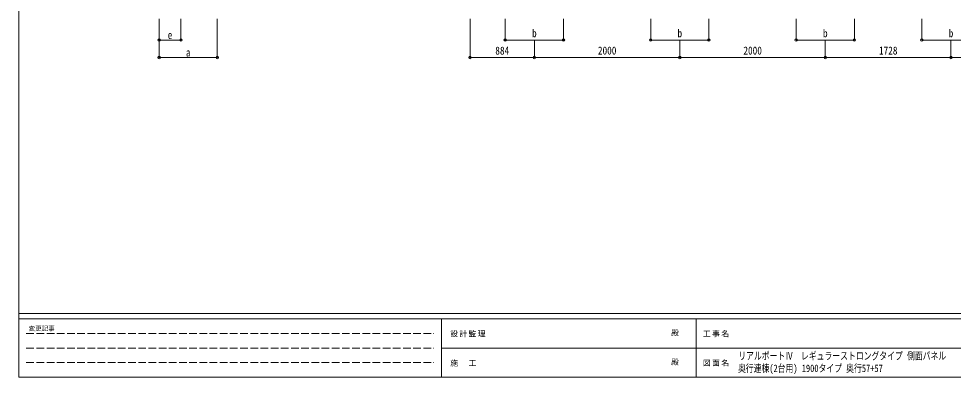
# Model space of a CAD drawing. Units: millimetres at full size. Extents: x -9783 to 9892, y -6828 to 6752.
# Drawn here: x -9783 to 3066, y -6828 to -1901 of the extents above; entities that cross this region are included whole.
import ezdxf
from ezdxf.enums import TextEntityAlignment as Align

# ---------------------------------------------------------------- set-up
doc = ezdxf.new("R2010")
doc.units = ezdxf.units.MM
doc.header["$LTSCALE"] = 35
doc.header["$PDMODE"] = 32
doc.header["$PDSIZE"] = 35
doc.linetypes.add('DASHED3', pattern=[4, 3, -1])
doc.layers.add('0-A_寸法', color=6, linetype='Continuous', lineweight=9)
doc.layers.add('F-0_240', color=7, linetype='Continuous', lineweight=9)
doc.styles.add('ＭＳ ゴシック', font='')
doc.styles.get('ＭＳ ゴシック').set_extended_font_data('MS Gothic')

msp = doc.modelspace()

# ---------------------------------------------------------------- linework, layer by layer
at = {"layer": '0-A_寸法'}
for p, q in [((-7852.57, -2433.52), (-7852.57, -1904.57)), ((-7852.57, -2193.54), (-7852.57, -1904.57)), ((-7552.32, -2193.54), (-7552.32, -1904.57)), ((-7052.57, -2433.52), (-7052.57, -1904.57)), ((-3578.03, -2433.52), (-3578.03, -1904.57)), ((-3094.03, -2193.54), (-3094.03, -1904.57)), ((-2294.03, -2193.54), (-2294.03, -1904.57)), ((-1094.03, -2193.54), (-1094.03, -1904.57)), ((-294.03, -2193.54), (-294.03, -1904.57)), ((905.97, -2193.54), (905.97, -1904.57)), ((1705.97, -2193.54), (1705.97, -1904.57)), ((2633.97, -2193.54), (2633.97, -1904.57)), ((-7552.32, -2193.54), (-7852.57, -2193.54)), ((-3094.03, -2193.54), (-2294.03, -2193.54)), ((-2694.03, -2433.52), (-2694.03, -2193.54)), ((-1094.03, -2193.54), (-294.03, -2193.54)), ((-694.03, -2433.52), (-694.03, -2193.54)), ((905.97, -2193.54), (1705.97, -2193.54)), ((1305.97, -2433.52), (1305.97, -2193.54)), ((3433.97, -2193.54), (2633.97, -2193.54)), ((3033.97, -2433.52), (3033.97, -2193.54)), ((-7852.57, -2433.52), (-7052.57, -2433.52)), ((-3578.03, -2433.52), (-2694.03, -2433.52)), ((-2694.03, -2433.52), (-694.03, -2433.52)), ((1305.97, -2433.52), (-694.03, -2433.52)), ((1305.97, -2433.52), (3033.97, -2433.52)), ((3033.97, -2433.52), (5033.97, -2433.52))]:
    msp.add_line(p, q, dxfattribs=at)
for p in [(-7852.57, -2193.54), (-7552.32, -2193.54), (-3094.03, -2193.54), (-2294.03, -2193.54), (-1094.03, -2193.54), (-294.03, -2193.54), (905.97, -2193.54), (1705.97, -2193.54), (2633.97, -2193.54), (-7852.57, -2433.52), (-7052.57, -2433.52), (-3578.03, -2433.52), (-2694.03, -2433.52), (-694.03, -2433.52), (1305.97, -2433.52), (3033.97, -2433.52)]:
    msp.add_point(p, dxfattribs=at)
at = {"layer": 'F-0_240', "color": 5}
for p, q in [((-9783.03, 6751.9), (-9783.03, -6828.1)), ((-9783.03, -5953.1), (9396.97, -5953.1)), ((-9783.03, -6023.1), (6285.75, -6023.1)), ((-3969.25, -6023.1), (-3969.25, -6828.1)), ((-469.25, -6023.1), (-469.25, -6828.1)), ((-3969.25, -6425.6), (3205.75, -6425.6)), ((-9783.03, -6828.1), (9396.97, -6828.1))]:
    msp.add_line(p, q, dxfattribs=at)
at = {"layer": 'F-0_240', "color": 4, "linetype": 'DASHED3'}
for p, q in [((-9678.03, -6224.35), (-4074.25, -6224.35)), ((-9678.03, -6425.6), (-4074.25, -6425.6)), ((-9678.03, -6626.85), (-4074.25, -6626.85))]:
    msp.add_line(p, q, dxfattribs=at)

# ---------------------------------------------------------------- texts
at = {"layer": '0-A_寸法', "color": 7, "style": 'ＭＳ ゴシック'}
for s, height, width, p in [('b', 110, 0.85, (-2725.53, -2188.54)), ('b', 110, 0.85, (-725.53, -2188.54)), ('b', 110, 0.85, (1274.47, -2188.54)), ('b', 110, 0.85, (3002.47, -2188.54)), ('e', 111.4, 0.8, (-7733.57, -2213.54)), ('884', 110, 0.85, (-3230.53, -2426.52)), ('2000', 110, 0.85, (-1820.03, -2426.52)), ('2000', 110, 0.85, (179.97, -2426.52)), ('1728', 110, 0.85, (2043.97, -2426.52)), ('a', 111.4, 0.8, (-7483.57, -2453.52))]:
    msp.add_text(s, height=height, dxfattribs=dict(at, width=width)).set_placement(p, align=Align.BOTTOM_LEFT)
at = {"layer": 'F-0_240', "style": 'ＭＳ ゴシック'}
for s, height, p in [('変更記事', 64.15, (-9646.27, -6206.85)), ('殿', 76.98, (-814.24, -6276.85)), ('殿', 76.98, (-814.24, -6679.35))]:
    msp.add_text(s, height=height, dxfattribs=at).set_placement(p, align=Align.BOTTOM_LEFT)
at = {"layer": 'F-0_240', "style": 'ＭＳ ゴシック', "width": 0.75}
for s, p in [('リアルポートⅣ\u3000レギュラーストロングタイプ 側面パネル', (109.35, -6616.22)), ('奥行連棟(2台用) 1900タイプ 奥行57+57', (105.77, -6786.55))]:
    msp.add_text(s, height=102.6, dxfattribs=at).set_placement(p, align=Align.BOTTOM_LEFT)
at = {"layer": 'F-0_240', "char_height": 76.98, "attachment_point": 7, "style": 'ＭＳ ゴシック'}
for s, insert in [('\\T1.17;設計監理', (-3851.04, -6276.85)), ('\\T1.17;工事名', (-376.96, -6276.85)), ('\\T1.17;施\u3000工', (-3851.04, -6679.35)), ('\\T1.17;図面名', (-376.96, -6679.35))]:
    msp.add_mtext(s, dxfattribs=dict(at, insert=insert))

doc.saveas('drawing.dxf')
